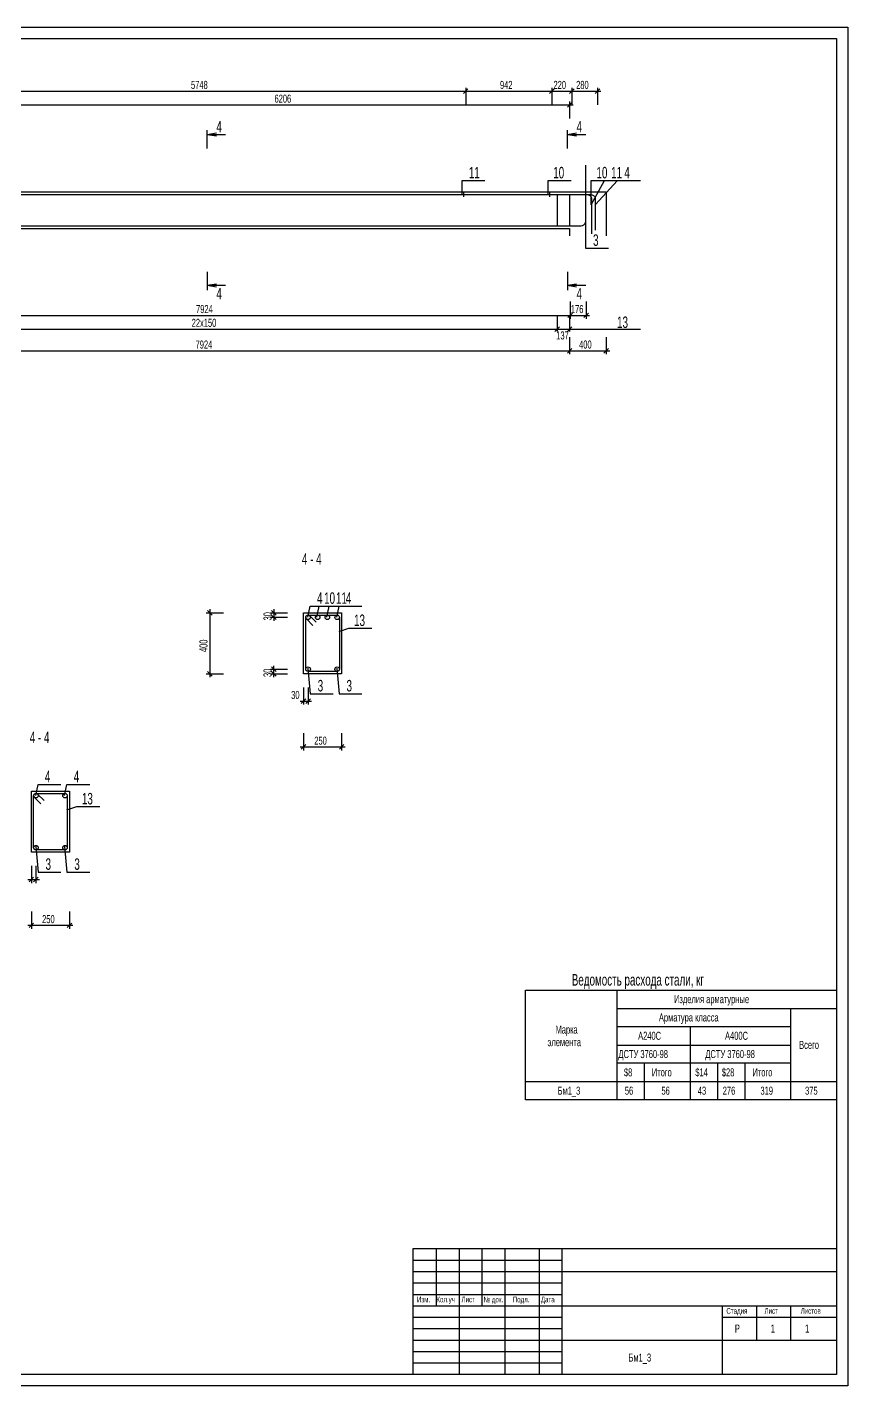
# Model space of a CAD drawing. Extents: x -483223 to 550073, y -164053 to -64662.
# Drawn here: x 514189 to 550073, y -124202 to -64802 of the extents above; entities that cross this region are included whole.
import ezdxf

# ---------------------------------------------------------------- set-up
doc = ezdxf.new("R2010")
doc.units = 0
doc.header["$MEASUREMENT"] = 0
doc.layers.get('0').update_dxf_attribs({"color": 40, "linetype": 'CONTINUOUS'})
for name, color, linetype in [('ARM', 3, 'CONTINUOUS'), ('OPAL', 4, 'CONTINUOUS'), ('OTM', 9, 'CONTINUOUS'), ('RAZM', 6, 'CONTINUOUS'), ('SHTAMP', 31, 'CONTINUOUS'), ('TEXT', 5, 'CONTINUOUS'), ('VEDST', 74, 'CONTINUOUS'), ('VYNOS', 3, 'CONTINUOUS')]:
    doc.layers.add(name, color=color, linetype=linetype)
doc.styles.add('РОЗМІР', font='ARIALN.TTF', dxfattribs={"width": 0.75})

msp = doc.modelspace()

# ---------------------------------------------------------------- linework, layer by layer
at = {"color": 7}
for p, q in [((466072.6753, -64801.5622), (550072.6753, -64801.5622)), ((468072.6753, -65301.5622), (549572.6753, -65301.5622)), ((549572.6753, -65301.5622), (549572.6753, -123701.5622)), ((550072.6753, -64801.5622), (550072.6753, -124201.5622)), ((549572.6753, -123701.5622), (468072.6753, -123701.5622)), ((550072.6753, -124201.5622), (466072.6753, -124201.5622))]:
    msp.add_line(p, q, dxfattribs=at)
at = {"layer": 'ARM', "color": 1}
for p, q in [((538612.989, -73281.561), (538612.989, -70837.9208)), ((504812.6716, -72121.5634), (538828.9863, -72121.5634)), ((533262.7327, -72021.5634), (533262.7327, -72221.5634)), ((533262.7327, -72121.5634), (538668.9888, -72121.5634)), ((537028.9802, -72021.5634), (537028.9802, -72221.5634)), ((537028.9802, -72121.5634), (538668.9888, -72121.5634)), ((537360.8345, -72137.5607), (537360.8345, -73465.5637)), ((537908.9912, -72137.5607), (537908.9912, -73465.5637)), ((538668.9888, -72121.5634), (538668.9888, -72121.5634)), ((538668.9888, -72121.5634), (538730.7625, -72131.3413)), ((538668.9888, -72121.5634), (538668.9888, -72121.5634)), ((538668.9888, -72121.5634), (538730.7625, -72131.3413)), ((538730.7625, -72131.3413), (538786.4937, -72159.7226)), ((538730.7625, -72131.3413), (538786.4937, -72159.7226)), ((538786.4937, -72159.7226), (538830.738, -72203.9304)), ((538786.4937, -72159.7226), (538830.738, -72203.9304)), ((538828.9863, -72121.5634), (538828.9863, -72121.5634)), ((538828.9863, -72121.5634), (538890.76, -72131.3413)), ((538830.738, -72203.9304), (538859.1621, -72259.6372)), ((538830.738, -72203.9304), (538859.1621, -72259.6372)), ((538859.1621, -72259.6372), (538868.9888, -72321.5634)), ((538859.1621, -72259.6372), (538868.9888, -72321.5634)), ((538868.9888, -72321.5634), (538868.9888, -73841.5585)), ((538868.9888, -72321.5634), (538868.9888, -73841.5585)), ((538890.76, -72131.3413), (538946.4912, -72159.7226)), ((538946.4912, -72159.7226), (538990.7356, -72203.9304)), ((538990.7356, -72203.9304), (539019.1597, -72259.6372)), ((539019.1597, -72259.6372), (539028.9863, -72321.5634)), ((539028.9863, -72321.5634), (539028.9863, -73678.4451)), ((503692.6704, -73481.561), (538412.989, -73481.561)), ((538412.989, -73481.561), (538474.7627, -73471.7831)), ((538412.989, -73481.561), (538412.989, -73481.561)), ((538474.7627, -73471.7831), (538530.4939, -73443.4049)), ((538530.4939, -73443.4018), (538574.7383, -73399.1971)), ((538574.7383, -73399.1971), (538603.1624, -73343.4872)), ((538603.1624, -73343.4872), (538612.989, -73281.561)), ((526372.6753, -90601.5622), (526377.5642, -90570.6754)), ((526372.6753, -92868.2278), (526372.6753, -90601.5622)), ((526372.6753, -90601.5622), (526376.0811, -90627.432)), ((526376.0811, -90627.432), (526386.0603, -90651.5378)), ((526377.5642, -90570.6754), (526391.7549, -90542.8098)), ((526386.0603, -90651.5378), (526401.9356, -90672.244)), ((526391.7549, -90542.8098), (526413.8557, -90520.6876)), ((526401.9356, -90672.244), (526685.9382, -90956.2436)), ((526413.8557, -90520.6876), (526441.7122, -90506.4755)), ((526441.7122, -90506.4755), (526472.6753, -90501.5622)), ((526472.6753, -90501.5622), (527739.344, -90501.5622)), ((526472.6753, -90501.5622), (526498.6213, -90504.9863)), ((526498.6213, -90504.9863), (526522.7241, -90514.9869)), ((526522.7241, -90514.9869), (526543.415, -90530.8804)), ((526543.415, -90530.8804), (526827.4116, -90814.8801)), ((527739.344, -90501.5622), (527770.3071, -90506.4755)), ((527770.3071, -90506.4755), (527798.1575, -90520.6876)), ((527798.1575, -90520.6876), (527820.2644, -90542.8098)), ((527820.2644, -90542.8098), (527834.4551, -90570.6754)), ((527834.4551, -90570.6754), (527839.344, -90601.5622)), ((527839.344, -90601.5622), (527839.344, -92868.2278)), ((526377.5886, -92899.191), (526372.6753, -92868.2278)), ((526391.8037, -92927.0474), (526377.5886, -92899.191)), ((526413.9229, -92949.1483), (526391.8037, -92927.0474)), ((526441.7915, -92963.3389), (526413.9229, -92949.1483)), ((526472.6753, -92968.2278), (526441.7915, -92963.3389)), ((527739.344, -92968.2278), (526472.6753, -92968.2278)), ((527770.3071, -92963.3145), (527739.344, -92968.2278)), ((527798.1575, -92949.1025), (527770.3071, -92963.3145)), ((527820.2644, -92926.9803), (527798.1575, -92949.1025)), ((527834.4551, -92899.1147), (527820.2644, -92926.9803)), ((527839.344, -92868.2278), (527834.4551, -92899.1147)), ((514472.6753, -98401.5622), (514477.5642, -98370.6754)), ((514472.6753, -100668.2294), (514472.6753, -98401.5622)), ((514472.6753, -98401.5622), (514476.078, -98427.432)), ((514476.078, -98427.432), (514486.0603, -98451.5378)), ((514477.5642, -98370.6754), (514491.7549, -98342.8098)), ((514486.0603, -98451.5378), (514501.9356, -98472.244)), ((514491.7549, -98342.8098), (514513.8588, -98320.6876)), ((514501.9356, -98472.244), (514785.9352, -98756.2451)), ((514513.8588, -98320.6876), (514541.7122, -98306.4755)), ((514541.7122, -98306.4755), (514572.6753, -98301.5622)), ((514572.6753, -98301.5622), (515839.3409, -98301.5622)), ((514572.6753, -98301.5622), (514598.6213, -98304.9863)), ((514598.6213, -98304.9863), (514622.7211, -98314.9869)), ((514622.7211, -98314.9869), (514643.415, -98330.8804)), ((514643.415, -98330.8804), (514927.4147, -98614.8801)), ((515839.3409, -98301.5622), (515870.3041, -98306.4755)), ((515870.3041, -98306.4755), (515898.1605, -98320.6876)), ((515898.1605, -98320.6876), (515920.2614, -98342.8098)), ((515920.2614, -98342.8098), (515934.452, -98370.6754)), ((515934.452, -98370.6754), (515939.3409, -98401.5622)), ((515939.3409, -98401.5622), (515939.3409, -100668.2294)), ((514477.5886, -100699.191), (514472.6753, -100668.2294)), ((514491.8007, -100727.0474), (514477.5886, -100699.191)), ((514513.9229, -100749.1483), (514491.8007, -100727.0474)), ((514541.7885, -100763.3389), (514513.9229, -100749.1483)), ((514572.6753, -100768.2278), (514541.7885, -100763.3389)), ((515839.3409, -100768.2294), (514572.6753, -100768.2294)), ((515870.3041, -100763.3145), (515839.3409, -100768.2294)), ((515898.1605, -100749.1025), (515870.3041, -100763.3145)), ((515920.2614, -100726.9803), (515898.1605, -100749.1025)), ((515934.452, -100699.1147), (515920.2614, -100726.9803)), ((515939.3409, -100668.2278), (515934.452, -100699.1147))]:
    msp.add_line(p, q, dxfattribs=at)
for centre in [(526472.6753, -90601.5622), (526892.6753, -90601.5622), (527312.6753, -90601.5622), (527742.6753, -90601.5622), (526472.6753, -92871.5622), (527742.6753, -92871.5622), (514572.6753, -98401.5622), (515842.6753, -98401.5622), (514572.6753, -100671.5622), (515842.6753, -100671.5622)]:
    msp.add_circle(centre, 100, dxfattribs=at)
at = {"layer": 'OPAL', "color": 74}
for p, q in [((503412.6747, -72001.5622), (539508.9851, -72001.5622)), ((539508.9851, -72001.5622), (539508.9851, -73601.5622)), ((506212.6747, -73601.5622), (537908.9851, -73601.5622)), ((537908.9851, -73601.5622), (537908.9851, -73921.5634)), ((539508.9851, -73601.5622), (539508.9851, -73921.5634))]:
    msp.add_line(p, q, dxfattribs=at)
for points in [[(526272.6753, -90401.5622), (526272.6753, -90401.5622), (526272.6753, -90401.5622), (527939.344, -90401.5622), (527939.344, -90401.5622), (527939.344, -90401.5622)], [(526272.6753, -93068.2278), (526272.6753, -93068.2278), (526272.6753, -93068.2278), (526272.6753, -90401.5622), (526272.6753, -90401.5622), (526272.6753, -90401.5622)], [(527939.344, -90401.5622), (527939.344, -90401.5622), (527939.344, -90401.5622), (527939.344, -93068.2278), (527939.344, -93068.2278), (527939.344, -93068.2278)], [(527939.344, -93068.2278), (527939.344, -93068.2278), (527939.344, -93068.2278), (526272.6753, -93068.2278), (526272.6753, -93068.2278), (526272.6753, -93068.2278)], [(514372.6753, -98201.5622), (514372.6753, -98201.5622), (514372.6753, -98201.5622), (516039.3409, -98201.5622), (516039.3409, -98201.5622), (516039.3409, -98201.5622)], [(514372.6753, -100868.2278), (514372.6753, -100868.2278), (514372.6753, -100868.2278), (514372.6753, -98201.5622), (514372.6753, -98201.5622), (514372.6753, -98201.5622)], [(516039.3409, -98201.5622), (516039.3409, -98201.5622), (516039.3409, -98201.5622), (516039.3409, -100868.2278), (516039.3409, -100868.2278), (516039.3409, -100868.2278)], [(516039.3409, -100868.2278), (516039.3409, -100868.2278), (516039.3409, -100868.2278), (514372.6753, -100868.2278), (514372.6753, -100868.2278), (514372.6753, -100868.2278)]]:
    msp.add_lwpolyline(points, dxfattribs=at)
at = {"layer": 'OTM', "color": 7}
for p, q in [((510219.7151, -67601.5622), (533512.7327, -67601.5622)), ((533212.7327, -67601.5622), (537278.9863, -67601.5622)), ((533262.7327, -67701.5622), (533462.7327, -67501.5622)), ((533262.7327, -67701.5622), (533462.7327, -67501.5622)), ((533362.7327, -67451.5622), (533362.7327, -68201.5622)), ((533362.7327, -67451.5622), (533362.7327, -68201.5622)), ((536978.9863, -67601.5622), (538158.9912, -67601.5622)), ((537028.9863, -67701.5622), (537228.9863, -67501.5622)), ((537028.9863, -67701.5622), (537228.9863, -67501.5622)), ((537128.9863, -67451.5622), (537128.9863, -68201.5622)), ((537128.9863, -67451.5622), (537128.9863, -68201.5622)), ((537858.9912, -67601.5622), (539278.9924, -67601.5622)), ((537908.9912, -67701.5622), (538108.9912, -67501.5622)), ((537908.9912, -67701.5622), (538108.9912, -67501.5622)), ((538008.9912, -67451.5622), (538008.9912, -68201.5622)), ((538008.9912, -67451.5622), (538008.9912, -68201.5622)), ((539028.9924, -67701.5622), (539228.9924, -67501.5622)), ((539128.9924, -67451.5622), (539128.9924, -68201.5622)), ((512933.6281, -68201.5622), (538058.9912, -68201.5622)), ((537808.9912, -68301.5622), (538008.9912, -68101.5622)), ((537908.9912, -68051.5622), (537908.9912, -68801.5622)), ((537928.9924, -76801.5622), (537928.9924, -77551.5622)), ((537928.9924, -76801.5622), (537928.9924, -77551.5622)), ((538632.9963, -76801.5622), (538632.9963, -77551.5622)), ((506082.679, -77401.5622), (538078.9924, -77401.5622)), ((537360.8345, -77401.5622), (537360.8345, -78101.5622)), ((537778.9924, -77401.5622), (538782.9963, -77401.5622)), ((537828.9924, -77501.5622), (538028.9924, -77301.5622)), ((537828.9924, -77501.5622), (538028.9924, -77301.5622)), ((537908.9912, -77401.5622), (537908.9912, -78101.5622)), ((538532.9963, -77501.5622), (538732.9963, -77301.5622)), ((506062.6747, -78001.5622), (538058.9851, -78001.5622)), ((506760.8314, -78001.5622), (537360.8345, -78001.5622)), ((537260.8345, -78101.5622), (537460.8345, -77901.5622)), ((537360.8345, -78001.5622), (537908.9912, -78001.5622)), ((537808.9912, -78101.5622), (538008.9912, -77901.5622)), ((537908.9851, -78001.5622), (539508.9851, -78001.5622)), ((539508.9851, -78001.5622), (541008.9851, -78001.5622))]:
    msp.add_line(p, q, dxfattribs=at)
at = {"layer": 'RAZM', "color": 7}
for p, q in [((522060.9321, -70101.5622), (522060.9321, -69301.5622)), ((522460.9321, -69431.0605), (522060.9321, -69501.5622)), ((522360.9321, -69475.3598), (522060.9321, -69501.5622)), ((537812.7754, -70101.5622), (537812.7754, -69301.5622)), ((538212.7754, -69431.0605), (537812.7754, -69501.5622)), ((538112.7754, -69475.3598), (537812.7754, -69501.5622)), ((522860.9321, -69501.5622), (522060.9321, -69501.5622)), ((522460.9321, -69572.0639), (522060.9321, -69501.5622)), ((522360.9321, -69527.7646), (522060.9321, -69501.5622)), ((538612.7754, -69501.5622), (537812.7754, -69501.5622)), ((538212.7754, -69572.0639), (537812.7754, -69501.5622)), ((538112.7754, -69527.7646), (537812.7754, -69501.5622)), ((522060.9321, -75501.5622), (522060.9321, -76301.5622)), ((522460.9321, -76031.0635), (522060.9321, -76101.5622)), ((537812.7754, -75501.5622), (537812.7754, -76301.5622)), ((538212.7754, -76031.0635), (537812.7754, -76101.5622)), ((522360.9321, -76075.3629), (522060.9321, -76101.5622)), ((522860.9321, -76101.5622), (522060.9321, -76101.5622)), ((522460.9321, -76172.0609), (522060.9321, -76101.5622)), ((522360.9321, -76127.7615), (522060.9321, -76101.5622)), ((538112.7754, -76075.3629), (537812.7754, -76101.5622)), ((538612.7754, -76101.5622), (537812.7754, -76101.5622)), ((538212.7754, -76172.0609), (537812.7754, -76101.5622)), ((538112.7754, -76127.7615), (537812.7754, -76101.5622)), ((537908.9851, -78351.5622), (537908.9851, -79101.5622)), ((537908.9851, -78351.5622), (537908.9851, -79101.5622)), ((539508.9851, -78351.5622), (539508.9851, -79101.5622)), ((506062.6747, -78951.5622), (538058.9851, -78951.5622)), ((537758.9851, -78951.5622), (539658.9851, -78951.5622)), ((537808.9851, -79051.5622), (538008.9851, -78851.5622)), ((537808.9851, -79051.5622), (538008.9851, -78851.5622)), ((539408.9851, -79051.5622), (539608.9851, -78851.5622)), ((522172.6753, -90251.5622), (522172.6753, -93218.2278)), ((522172.6753, -90251.5622), (522172.6753, -93218.2278)), ((524972.6753, -90251.5622), (524972.6753, -90751.5622)), ((522022.6753, -90401.5622), (522772.6753, -90401.5622)), ((522022.6753, -90401.5622), (522772.6753, -90401.5622)), ((522272.6753, -90501.5622), (522072.6753, -90301.5622)), ((522272.6753, -90501.5622), (522072.6753, -90301.5622)), ((524822.6753, -90401.5622), (525572.6753, -90401.5622)), ((524822.6753, -90601.5622), (525572.6753, -90601.5622)), ((525072.6753, -90501.5622), (524872.6753, -90301.5622)), ((525072.6753, -90701.5622), (524872.6753, -90501.5622)), ((522022.6753, -93068.2278), (522772.6753, -93068.2278)), ((522022.6753, -93068.2278), (522772.6753, -93068.2278)), ((522272.6753, -93168.2278), (522072.6753, -92968.2278)), ((522272.6753, -93168.2278), (522072.6753, -92968.2278)), ((524822.6753, -92868.2278), (525572.6753, -92868.2278)), ((524822.6753, -93068.2278), (525572.6753, -93068.2278)), ((525072.6753, -92968.2278), (524872.6753, -92768.2278)), ((525072.6753, -93168.2278), (524872.6753, -92968.2278)), ((524972.6753, -93218.2278), (524972.6753, -92718.2278)), ((526272.6753, -93668.2278), (526272.6753, -94418.2278)), ((526472.6753, -93668.2278), (526472.6753, -94418.2278)), ((526122.6753, -94268.2278), (526622.6753, -94268.2278)), ((526172.6753, -94368.2278), (526372.6753, -94168.2278)), ((526372.6753, -94368.2278), (526572.6753, -94168.2278)), ((526172.6753, -96368.2278), (526372.6753, -96168.2278)), ((526272.6753, -95668.2278), (526272.6753, -96418.2278)), ((527839.344, -96368.2278), (528039.344, -96168.2278)), ((527939.344, -95668.2278), (527939.344, -96418.2278)), ((526122.6753, -96268.2278), (528089.344, -96268.2278)), ((514372.6753, -101468.2278), (514372.6753, -102218.2278)), ((514572.6753, -101468.2278), (514572.6753, -102218.2278)), ((514222.6753, -102068.2278), (514722.6753, -102068.2278)), ((514272.6753, -102168.2278), (514472.6753, -101968.2278)), ((514472.6753, -102168.2278), (514672.6753, -101968.2278)), ((514372.6753, -103468.2278), (514372.6753, -104218.2278)), ((516039.3409, -103468.2278), (516039.3409, -104218.2278)), ((514222.6753, -104068.2278), (516189.3409, -104068.2278)), ((514272.6753, -104168.2278), (514472.6753, -103968.2278)), ((515939.3409, -104168.2278), (516139.3409, -103968.2278))]:
    msp.add_line(p, q, dxfattribs=at)
at = {"layer": 'SHTAMP', "color": 5}
for p, q in [((531072.6753, -118201.5622), (549572.6753, -118201.5622)), ((531072.6753, -123701.5622), (531072.6753, -118201.5622)), ((532072.6753, -118201.5622), (532072.6753, -120701.5622)), ((533072.6753, -118201.5622), (533072.6753, -123701.5622)), ((534072.6753, -118201.5622), (534072.6753, -120701.5622)), ((535072.6753, -118201.5622), (535072.6753, -123701.5622)), ((536572.6753, -118201.5622), (536572.6753, -123701.5622)), ((537572.6753, -118201.5622), (537572.6753, -123701.5622)), ((549572.6753, -118201.5622), (549572.6753, -123701.5622)), ((537572.6753, -119201.5622), (549572.6753, -119201.5622)), ((531072.6753, -120201.5622), (537572.6753, -120201.5622)), ((531072.6753, -120701.5622), (537572.6753, -120701.5622)), ((537572.6753, -120701.5622), (549572.6753, -120701.5622)), ((544572.6753, -120701.5622), (544572.6753, -123701.5622)), ((546072.6753, -120701.5622), (546072.6753, -122201.5622)), ((547572.6753, -120701.5622), (547572.6753, -122201.5622)), ((544572.6753, -121201.5622), (549572.6753, -121201.5622)), ((537572.6753, -122201.5622), (549572.6753, -122201.5622)), ((549572.6753, -123701.5622), (531072.6753, -123701.5622))]:
    msp.add_line(p, q, dxfattribs=at)
at = {"layer": 'SHTAMP', "color": 7}
for p, q in [((531072.6753, -118701.5622), (537572.6753, -118701.5622)), ((531072.6753, -119201.5622), (537572.6753, -119201.5622)), ((531072.6753, -119701.5622), (537572.6753, -119701.5622)), ((531072.6753, -121201.5622), (537572.6753, -121201.5622)), ((531072.6753, -121701.5622), (537572.6753, -121701.5622)), ((531072.6753, -122201.5622), (537572.6753, -122201.5622)), ((531072.6753, -122701.5622), (537572.6753, -122701.5622)), ((531072.6753, -123201.5622), (537572.6753, -123201.5622))]:
    msp.add_line(p, q, dxfattribs=at)
at = {"layer": 'VEDST', "color": 5}
for p, q in [((535972.6753, -106901.5622), (549572.6753, -106901.5622)), ((535972.6753, -111701.5622), (535972.6753, -106901.5622)), ((539972.6753, -106901.5622), (539972.6753, -111701.5622)), ((549572.6753, -106901.5622), (549572.6753, -111701.5622)), ((539972.6753, -107701.5622), (549572.6753, -107701.5622)), ((547572.6753, -107701.5622), (547572.6753, -108501.5622)), ((547572.6753, -108501.5622), (539972.6753, -108501.5622)), ((543172.6753, -108501.5622), (543172.6753, -111701.5622)), ((547572.6753, -108501.5622), (547572.6753, -111701.5622)), ((539972.6753, -109301.5622), (547572.6753, -109301.5622)), ((547572.6753, -110101.5622), (539972.6753, -110101.5622)), ((541172.6753, -110101.5622), (541172.6753, -111701.5622)), ((544372.6753, -110101.5622), (544372.6753, -111701.5622)), ((545572.6753, -110101.5622), (545572.6753, -111701.5622)), ((535972.6753, -110901.5622), (549572.6753, -110901.5622))]:
    msp.add_line(p, q, dxfattribs=at)
at = {"layer": 'VEDST', "color": 7}
msp.add_line((549572.6753, -111701.5622), (535972.6753, -111701.5622), dxfattribs=at)
at = {"layer": 'VYNOS', "color": 7}
for p, q in [((533204.0352, -72083.447), (533204.0352, -71510.2658)), ((533204.0352, -71510.2658), (534204.0352, -71510.2658)), ((536970.6306, -72083.447), (536970.6306, -71510.2658)), ((536970.6306, -71510.2658), (537970.6306, -71510.2658)), ((538853.9253, -72574.7372), (538853.9253, -71510.2658)), ((538853.9253, -71510.2658), (539853.9253, -71510.2658)), ((538853.9253, -72574.7372), (539427.1065, -71510.2658)), ((539017.6887, -72574.7372), (540000.2815, -71510.2658)), ((539427.1065, -71510.2658), (540427.1065, -71510.2658)), ((540000.2815, -71510.2658), (541000.2815, -71510.2658)), ((538608.2832, -72984.1489), (538608.2832, -74458.035)), ((538608.2832, -74458.035), (539608.2832, -74458.035)), ((526466.6145, -90595.5014), (526563.5872, -90110.6534)), ((526563.5872, -90110.6534), (527563.5872, -90110.6534)), ((526854.4929, -90595.5014), (526951.4656, -90110.6534)), ((526951.4656, -90110.6534), (527951.4656, -90110.6534)), ((527290.8577, -90595.5014), (527387.8242, -90110.6534)), ((527387.8242, -90110.6534), (528387.8242, -90110.6534)), ((527727.2224, -90595.5014), (527824.189, -90110.6534)), ((527824.189, -90110.6534), (528824.189, -90110.6534)), ((527827.2224, -91225.8054), (528260.5537, -91080.3494)), ((528260.5537, -91080.3494), (529260.5537, -91080.3494)), ((526466.6145, -92825.8054), (526563.5872, -93940.9543)), ((527727.2224, -92825.8054), (527824.189, -93940.9543)), ((526563.5872, -93940.9543), (527563.5872, -93940.9543)), ((527824.189, -93940.9543), (528824.189, -93940.9543)), ((514566.6145, -98395.5014), (514663.5841, -97910.6534)), ((514663.5841, -97910.6534), (515663.5841, -97910.6534)), ((515827.2194, -98395.5014), (515924.189, -97910.6534)), ((515924.189, -97910.6534), (516924.189, -97910.6534)), ((515927.2194, -99025.8054), (516360.5537, -98880.3494)), ((516360.5537, -98880.3494), (517360.5537, -98880.3494)), ((514566.6145, -100625.8054), (514663.5841, -101740.9543)), ((515827.2194, -100625.8054), (515924.189, -101740.9543)), ((514663.5841, -101740.9543), (515663.5841, -101740.9543)), ((515924.189, -101740.9543), (516924.189, -101740.9543))]:
    msp.add_line(p, q, dxfattribs=at)

# ---------------------------------------------------------------- texts
at = {"layer": 'OTM', "color": 7, "style": 'РОЗМІР', "width": 0.75}
for s, height, p in [('5748', 350, (521352.6753, -67501.5622)), ('942', 350, (534862.6753, -67501.5622)), ('220', 350, (537202.6753, -67501.5622)), ('280', 350, (538192.6753, -67501.5622)), ('6206', 350, (525002.6753, -68101.5622)), ('7924', 350, (521572.6753, -77301.5622)), ('176', 350, (537962.6753, -77301.5622)), ('22x150', 350, (521382.6753, -77901.5622)), ('13', 500, (539982.6753, -77951.5622)), ('137', 350, (537322.6753, -78451.5622))]:
    msp.add_text(s, height=height, dxfattribs=at).set_placement(p)
at = {"layer": 'RAZM', "color": 7, "style": 'РОЗМІР', "width": 0.75}
for s, height, p in [('4', 500, (522462.6753, -69401.5622)), ('4', 500, (538212.6753, -69401.5622)), ('4', 500, (522462.6753, -76701.5622)), ('4', 500, (538212.6753, -76701.5622)), ('7924', 350, (521552.6753, -78851.5622)), ('400', 350, (538322.6753, -78851.5622)), ('30', 350, (525732.6753, -94171.5622)), ('250', 350, (526742.6753, -96171.5622)), ('250', 350, (514842.6753, -103971.5622))]:
    msp.add_text(s, height=height, dxfattribs=at).set_placement(p)
for s, p in [('30', (524872.6753, -90741.5622)), ('400', (522072.6753, -92121.5622)), ('400', (522072.6753, -92121.5622)), ('30', (524872.6753, -93211.5622))]:
    msp.add_text(s, height=350, rotation=90, dxfattribs=at).set_placement(p)
at = {"layer": 'SHTAMP', "color": 7, "style": 'РОЗМІР', "width": 0.75}
for s, height, p in [('Изм.', 250, (531232.6753, -120551.5622)), ('Кол.уч', 250, (532082.6753, -120551.5622)), ('Лист', 250, (533182.6753, -120551.5622)), ('№ док.', 250, (534142.6753, -120551.5622)), ('Подл.', 250, (535422.6753, -120551.5622)), ('Дата', 250, (536652.6753, -120551.5622)), ('Стадия', 250, (544762.6753, -121051.5622)), ('Лист', 250, (546432.6753, -121051.5622)), ('Листов', 250, (548012.6753, -121051.5622)), ('Р', 350, (545132.6753, -121871.5622)), ('1', 350, (546702.6753, -121871.5622)), ('1', 350, (548202.6753, -121871.5622)), ('Бм1_3', 350, (540482.6753, -123141.5622))]:
    msp.add_text(s, height=height, dxfattribs=at).set_placement(p)
at = {"layer": 'TEXT', "color": 1, "style": 'РОЗМІР', "width": 0.75}
for p in [(526082.6753, -88301.5622), (514182.6753, -96101.5622)]:
    msp.add_text(' 4 - 4', height=500, dxfattribs=at).set_placement(p)
at = {"layer": 'VEDST', "color": 1, "style": 'РОЗМІР', "width": 0.75}
msp.add_text('Ведомость расхода стали, кг', height=500, dxfattribs=at).set_placement((538002.6753, -106701.5622))
at = {"layer": 'VEDST', "color": 7, "style": 'РОЗМІР', "width": 0.75}
for s, p in [('Изделия арматурные', (542472.6753, -107471.5622)), ('Арматура класса', (541812.6753, -108271.5622)), ('Марка', (537292.6753, -108801.5622)), ('элемента', (536942.6753, -109351.5622)), ('A240C', (540902.6753, -109071.5622)), ('A400C', (544702.6753, -109071.5622)), ('Всего', (547942.6753, -109471.5622)), ('ДСТУ 3760-98', (540042.6753, -109871.5622)), ('ДСТУ 3760-98', (543842.6753, -109871.5622)), ('$8', (540282.6753, -110671.5622)), ('Итого', (541502.6753, -110671.5622)), ('$14', (543402.6753, -110671.5622)), ('$28', (544562.6753, -110671.5622)), ('Итого', (545902.6753, -110671.5622)), ('Бм1_3', (537382.6753, -111471.5622)), ('56', (540322.6753, -111471.5622)), ('56', (541922.6753, -111471.5622)), ('43', (543512.6753, -111471.5622)), ('276', (544602.6753, -111471.5622)), ('319', (546252.6753, -111471.5622)), ('375', (548202.6753, -111471.5622))]:
    msp.add_text(s, height=350, dxfattribs=at).set_placement(p)
at = {"layer": 'VYNOS', "color": 7, "style": 'РОЗМІР', "width": 0.75}
for s, p in [('11', (533502.6753, -71411.5622)), ('10', (537192.6753, -71411.5622)), ('10', (539082.6753, -71411.5622)), ('11', (539722.6753, -71411.5622)), ('4', (540302.6753, -71411.5622)), ('3', (538932.6753, -74361.5622)), ('4', (526862.6753, -90011.5622)), ('10', (527172.6753, -90011.5622)), ('11', (527692.6753, -90011.5622)), ('4', (528122.6753, -90011.5622)), ('13', (528482.6753, -90981.5622)), ('3', (526892.6753, -93841.5622)), ('3', (528152.6753, -93841.5622)), ('4', (514962.6753, -97811.5622)), ('4', (516222.6753, -97811.5622)), ('13', (516582.6753, -98781.5622)), ('3', (514992.6753, -101641.5622)), ('3', (516252.6753, -101641.5622))]:
    msp.add_text(s, height=500, dxfattribs=at).set_placement(p)

doc.saveas('drawing.dxf')
